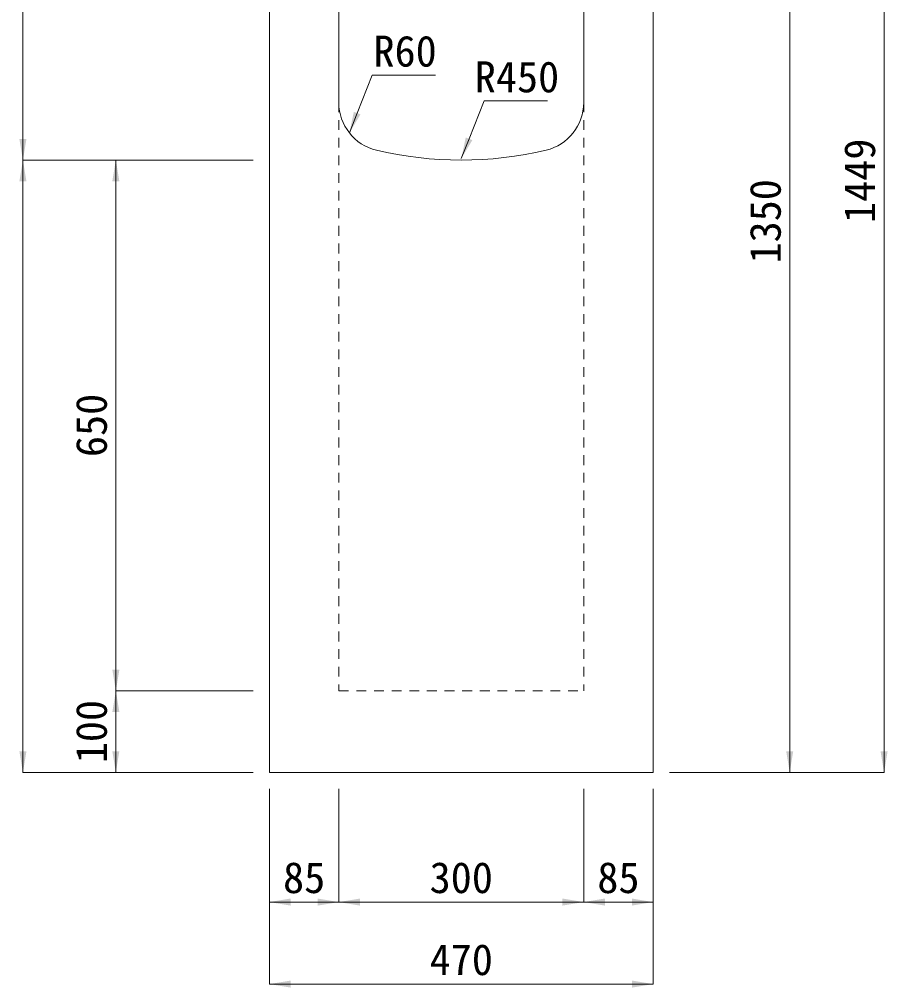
# Model space of a CAD drawing. Units: millimetres at full size, sheet at 1:40. Extents: x 69750 to 116230, y -28801 to 513.
# Drawn here: x 90041 to 91105, y -26714 to -25528 of the extents above; entities that cross this region are included whole.
import ezdxf
from ezdxf.enums import TextEntityAlignment as Align

# ---------------------------------------------------------------- set-up
doc = ezdxf.new("R2010")
doc.units = ezdxf.units.MM
doc.header["$LTSCALE"] = 40
doc.linetypes.add('USER1', pattern=[0.54, 0.3, -0.24])
for name, color, linetype, lineweight in [('寸法線', 7, 'Continuous', 9), ('引出線', 4, 'Continuous', 9), ('本体', 7, 'Continuous', 20)]:
    doc.layers.add(name, color=color, linetype=linetype, lineweight=lineweight)
doc.styles.add('ＭＳ ゴシック', font='')
doc.styles.get('ＭＳ ゴシック').set_extended_font_data('MS Gothic')

# ---------------------------------------------------------------- blocks, each defined once
blk = doc.blocks.new('filled_arrow')
at = {"color": 0, "linetype": 'Continuous', "lineweight": -2}
blk.add_solid([(7.5, 1.25), (0, 0), (7.5, -1.25)], dxfattribs=at)

msp = doc.modelspace()

# ---------------------------------------------------------------- linework, layer by layer
at = {"layer": '寸法線'}
for p, q in [((91100.28, -25000.95), (91100.28, -26450.25)), ((90045.35, -25100.25), (90045.35, -25700.25)), ((90984.69, -25100.25), (90984.69, -26450.25)), ((90327.32, -25700.25), (90045.35, -25700.25)), ((90045.35, -25700.25), (90045.35, -26450.25)), ((90327.32, -25700.25), (90045.35, -25700.25)), ((90159.2, -26350.25), (90159.2, -25700.25)), ((90327.32, -25700.25), (90159.2, -25700.25)), ((90327.33, -26350.25), (90159.2, -26350.25)), ((90159.2, -26450.25), (90159.2, -26350.25)), ((90327.33, -26350.25), (90159.2, -26350.25)), ((90327.33, -26450.25), (90045.35, -26450.25)), ((90327.33, -26450.25), (90159.2, -26450.25)), ((90837.32, -26450.25), (91100.28, -26450.25)), ((90907.15, -26450.25), (90984.69, -26450.25)), ((90347.33, -26470.25), (90347.33, -26609.05)), ((90347.33, -26470.25), (90347.33, -26709.52)), ((90432.33, -26470.25), (90432.33, -26609.05)), ((90432.33, -26470.25), (90432.33, -26609.05)), ((90732.33, -26470.25), (90732.33, -26609.05)), ((90732.33, -26470.25), (90732.33, -26609.05)), ((90817.32, -26470.25), (90817.32, -26609.05)), ((90817.32, -26470.25), (90817.32, -26709.52)), ((90347.33, -26609.05), (90432.33, -26609.05)), ((90432.33, -26609.05), (90732.33, -26609.05)), ((90732.33, -26609.05), (90817.32, -26609.05)), ((90347.33, -26709.52), (90817.32, -26709.52))]:
    msp.add_line(p, q, dxfattribs=at)
at = {"layer": '引出線'}
for points in [[(90445.26, -25666.94), (90454.81, -25642.75), (90473.25, -25596.06), (90550.8, -25596.06)], [(90582.32, -25698.41), (90591.87, -25674.23), (90610.31, -25627.53), (90687.86, -25627.53)]]:
    msp.add_lwpolyline(points, dxfattribs=at)
at = {"layer": '本体'}
for p, q in [((90347.32, -25100.25), (90347.33, -26450.25)), ((90432.33, -25629.73), (90432.32, -25100.25)), ((90732.32, -25629.73), (90732.32, -25100.25)), ((90817.32, -26450.25), (90817.32, -25100.25)), ((90347.33, -26450.25), (90817.32, -26450.25))]:
    msp.add_line(p, q, dxfattribs=at)
at = {"layer": '本体', "linetype": 'USER1', "lineweight": 9}
for p, q in [((90432.33, -25629.73), (90432.33, -26350.25)), ((90732.32, -25629.73), (90732.33, -26350.25)), ((90432.33, -26350.25), (90732.33, -26350.25))]:
    msp.add_line(p, q, dxfattribs=at)
at = {"layer": '本体'}
for centre, radius, start, end in [((90492.33, -25629.73), 60, 180, 256.65776), ((90672.32, -25629.73), 60, 283.34229, 0), ((90582.32, -25250.25), 450, 256.65776, 283.34229)]:
    msp.add_arc(centre, radius, start, end, dxfattribs=at)

# ---------------------------------------------------------------- block references
at = {"layer": '寸法線', "xscale": 3.47, "yscale": 3.47}
for p, rotation in [((90045.35, -25700.25), 90), ((90045.35, -25700.25), 270), ((90159.2, -25700.25), 270), ((90159.2, -26350.25), 90), ((90159.2, -26350.25), 270), ((90045.35, -26450.25), 90), ((90159.2, -26450.25), 90), ((90984.69, -26450.25), 90), ((91100.28, -26450.25), 90), ((90432.33, -26609.05), 180), ((90732.33, -26609.05), 180), ((90817.32, -26609.05), 180), ((90817.32, -26709.52), 180)]:
    msp.add_blockref('filled_arrow', p, dxfattribs=dict(at, rotation=rotation))
for p in [(90347.33, -26609.05), (90432.33, -26609.05), (90732.33, -26609.05), (90347.33, -26709.52)]:
    msp.add_blockref('filled_arrow', p, dxfattribs=at)
at = {"layer": '引出線', "xscale": 3.47, "yscale": 3.47, "rotation": 68.5}
for p in [(90445.26, -25666.94), (90582.32, -25698.41)]:
    msp.add_blockref('filled_arrow', p, dxfattribs=at)

# ---------------------------------------------------------------- texts
at = {"layer": '寸法線', "style": 'ＭＳ ゴシック'}
for s, p in [('1449', (91070.28, -25725.6)), ('1350', (90954.69, -25775.25)), ('650', (90129.2, -26025.25)), ('100', (90129.2, -26400.25))]:
    msp.add_text(s, height=37.98, rotation=90, dxfattribs=at).set_placement(p, align=Align.MIDDLE_CENTER)
for s, p in [('85', (90389.83, -26579.05)), ('300', (90582.33, -26579.05)), ('85', (90774.83, -26579.05)), ('470', (90582.33, -26679.52))]:
    msp.add_text(s, height=37.98, dxfattribs=at).set_placement(p, align=Align.MIDDLE_CENTER)
at = {"layer": '引出線', "style": 'ＭＳ ゴシック'}
for s, p in [('R60', (90513.53, -25566.82)), ('R450', (90650.6, -25598.29))]:
    msp.add_text(s, height=37.98, dxfattribs=at).set_placement(p, align=Align.MIDDLE_CENTER)

doc.saveas('drawing.dxf')
